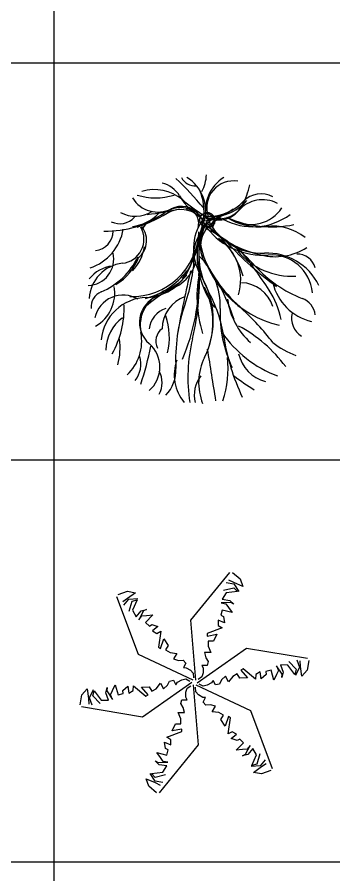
# Model space of a CAD drawing. Header units: millimetres. Extents: x -4017 to 59953, y -688 to 66564.
# Drawn here: x 14055 to 16245, y 34195 to 40121 of the extents above; entities that cross this region are included whole.
import ezdxf

# ---------------------------------------------------------------- set-up
doc = ezdxf.new("R2010")
doc.units = ezdxf.units.MM
doc.layers.add('www.cad-blocks.net', color=7, linetype='Continuous')

# ---------------------------------------------------------------- blocks, each defined once
blk = doc.blocks.new('A$C516926BB')
for p, q in [((16.7665, 38.5194), (16.7665, 0)), ((0, 30.4302), (62.4121, 30.4302)), ((0, 27.6876), (62.4121, 27.6876)), ((0, 24.9084), (62.4121, 24.9084))]:
    blk.add_line(p, q)
blk = doc.blocks.new('A$C02860CC7')
at = {"color": 0}
for centre, major_axis, start_param, end_param in [((-1.0319, -0.1735), (-1.684, 1.684), 4.621834, 4.739352), ((0.7365, 1.6061), (-0.0723, 0.0723), 1.234601, 2.453782), ((0.5385, 1.329), (-0.1935, 0.1935), 3.679964, 4.942984), ((0.5818, 1.5843), (0.1661, 0.1661), 4.970253, 5.48296), ((1.076, 1.3342), (-0.1882, 0.1882), -0.239479, 1.010596), ((1.0042, 1.3538), (0.1306, 0.1306), 0.625677, 2.686036), ((0.4552, 1.1674), (0.2196, 0.2196), 0.104365, 1.063262), ((0.4688, 1.34), (0.133, 0.133), 6.022277, 6.8457), ((0.6161, 1.6134), (0.3612, 0.3612), 5.002128, 5.295323), ((0.4657, 1.8471), (0.3013, 0.3013), 3.622886, 4.231096), ((0.9906, 1.6419), (0.2933, 0.2933), 2.880684, 3.442615), ((0.4146, 1.3258), (0.2732, 0.2732), 5.365398, 5.887052), ((1.2059, 1.1893), (0.1549, 0.1549), 0.301399, 1.645509), ((1.1944, 1.2808), (0.1189, 0.1189), 0.278471, 1.602042), ((0.4813, 1.5273), (-0.1447, 0.1447), 1.329039, 2.827228), ((0.6392, 1.1629), (0.1351, 0.1351), 6.253178, 7.679759), ((0.6412, 1.1439), (-0.1386, 0.1386), 4.574372, 6.026759), ((0.6457, 1.2046), (0.1114, 0.1114), 6.203106, 7.539617), ((1.9285, 2.9854), (-1.435, 1.435), 1.675161, 1.765075), ((0.8525, 1.6166), (-0.2301, 0.2301), 2.22612, 3.208079), ((0.8359, 1.6175), (-0.2288, 0.2288), 2.335949, 3.172839), ((0.908, 1.4556), (0.1265, 0.1265), 3.699565, 5.002128), ((0.1248, 1.897), (-0.4987, 0.4987), 2.332987, 2.96737), ((0.326, 1.5191), (0.1587, 0.1587), 3.451929, 4.460806), ((0.2712, 1.5174), (0.209, 0.209), 4.045775, 4.734779), ((-0.0757, 2.3692), (-0.8654, 0.8654), 2.701179, 2.916056), ((0.2252, 3.0467), (-1.2371, 1.2371), 2.461034, 2.590611), ((0.6648, 1.2468), (0.0699, 0.0699), 5.196456, 6.952694), ((0.8166, 1.2685), (0.0328, 0.0328), 5.497787, 11.780972), ((0.823, 1.2685), (-0.0363, 0.0363), 3.926991, 10.210176), ((0.9009, 1.4519), (-0.1297, 0.1297), 1.757505, 3.216305), ((0.7416, 1.6882), (-0.3045, 0.3045), 2.501325, 3.004579), ((1.1396, 1.6523), (0.3048, 0.3048), 3.423131, 4.5675), ((1.1217, 1.5007), (0.1869, 0.1869), 3.482444, 4.897074), ((0.2187, 1.3747), (0.094, 0.094), 3.465645, 4.78278), ((0.4796, 1.1529), (0.0839, 0.0839), 1.011548, 1.962872), ((0.0151, 1.3068), (0.5492, 0.5492), 4.885658, 5.45665), ((1.0748, 1.0676), (-0.2458, 0.2458), 0.169197, 1.334897), ((1.059, 1.0086), (-0.2355, 0.2355), -0.173549, 0.69397), ((1.2771, 1.0258), (0.362, 0.362), 1.876422, 2.862305), ((1.4642, 1.0164), (0.4952, 0.4952), 2.017036, 2.424056), ((0.9851, 1.0808), (-0.1482, 0.1482), -0.398161, 1.422471), ((0.8358, 1.2557), (0.027, 0.027), 5.497787, 11.780972), ((0.8485, 1.2557), (-0.018, 0.018), 3.926991, 10.210176), ((1.1998, 1.4525), (-0.2927, 0.2927), 1.212069, 2.401419), ((0.9159, 1.226), (0.0391, 0.0391), 0.735237, 2.510622), ((1.2682, 1.9781), (-0.5356, 0.5356), 1.9327, 2.561578), ((1.1848, 1.6458), (-0.3002, 0.3002), 1.789766, 2.466028), ((-0.0976, 1.2641), (-0.2441, 0.2441), 2.681682, 3.754154), ((0.0386, 1.1912), (-0.0945, 0.0945), 2.449267, 3.932935), ((0.2176, 1.1354), (0.1185, 0.1185), 4.03735, 6.009787), ((0.2995, 1.2057), (-0.3299, 0.3299), 2.329544, 3.883802), ((0.2456, 1.1267), (-0.1116, 0.1116), 2.93322, 4.590171), ((1.3526, 1.0245), (0.4241, 0.4241), 2.028572, 3.003205), ((0.4284, 0.679), (-0.4766, 0.4766), 4.229205, 4.918251), ((1.3828, 1.825), (0.5805, 0.5805), 3.155289, 3.693769), ((0.2965, 0.176), (-0.8171, 0.8171), 4.660605, 5.037038), ((1.2074, 1.5147), (0.3464, 0.3464), 3.024695, 4.001954), ((1.2717, 0.8577), (-0.2605, 0.2605), -1.451354, -0.675565), ((0.7043, 0.8507), (0.2474, 0.2474), 5.21216, 6.476263), ((0.0865, 1.1315), (-0.2167, 0.2167), 3.155768, 3.770195), ((1.4774, 1.2396), (-0.7152, 0), 0.165448, 1.34977), ((2.6305, 2.6501), (1.6053, 1.6053), 3.10231, 3.301628), ((1.2908, 1.4378), (0.2992, 0.2992), 3.693769, 4.477241), ((-0.0067, 0.9991), (0.1296, 0.1296), 3.963555, 5.716995), ((-0.1073, 1.2339), (-0.3554, 0.3554), 2.757964, 3.473049), ((-0.0126, 1.1545), (-0.2757, 0.2757), 2.906774, 3.556842), ((0.3918, 1.0697), (-0.2382, 0.2382), 2.386133, 3.835562), ((-0.3781, 1.0597), (-0.7862, 0.7862), 3.586505, 3.919827), ((0.4373, 0.676), (0.3362, 0.3362), 5.456878, 6.306379), ((1.6885, 1.4033), (0.6883, 0.6883), 2.753961, 3.240862), ((1.4132, 1.383), (0.3563, 0.3563), 3.073661, 3.971192), ((-1.4478, -0.9546), (2.2697, 2.2697), 6.070178, 6.175524), ((1.2366, 0.6403), (0.2822, 0.2822), 5.953313, 7.113807), ((1.2655, 0.7412), (-0.2021, 0.2021), 4.0099, 5.57275), ((1.4469, 0.9064), (-0.0893, 0.0893), 4.171455, 5.537984), ((0.2645, 0.7119), (-0.1828, 0.1828), -0.675039, 0.728177), ((0.1928, 0.7144), (-0.1675, 0.1675), -0.671346, 0.120756), ((0.4745, 1.0565), (-0.1995, 0.1995), 2.506629, 3.658147), ((-0.9504, 0.8522), (1.2162, 1.2162), 5.259454, 5.565649), ((1.781, 1.5143), (0.5962, 0.5962), 3.089809, 3.562106), ((0.265, 1.2339), (0.3704, 0.3704), 4.179009, 4.850144), ((7.7652, -0.7809), (5.1327, 5.1327), 2.119964, 2.180081), ((-0.6277, 0.8611), (-0.9855, 0.9855), 3.517292, 3.953984), ((1.5976, 0.7399), (-0.5982, 0.5982), 0.56566, 1.092117), ((1.9514, -1.3124), (1.7823, 1.7823), 1.336481, 1.447444), ((0.2231, 1.3214), (0.4476, 0.4476), 4.331203, 4.73931), ((0.2775, 0.5792), (0.4153, 0.4153), 5.038197, 6.047286), ((1.0508, 0.5994), (-0.1667, 0.1667), 4.228056, 5.462697), ((1.6246, 0.916), (-0.253, 0.253), 1.013551, 2.128945), ((0.1346, 0.6648), (-0.0818, 0.0818), -0.383629, 0.856521), ((-0.0778, 0.7622), (0.1844, 0.1844), 4.443756, 5.68042), ((0.6061, 0.5385), (0.1747, 0.1747), 1.127744, 2.550479), ((0.333, 0.5607), (0.3745, 0.3745), 5.141714, 5.97323), ((-0.0017, 0.317), (0.6719, 0.6719), 5.647704, 6.003898), ((-0.6154, 0.0377), (1.2103, 1.2103), 5.820205, 5.965593), ((0.7505, 0.4619), (0.4205, 0.4205), 5.697793, 6.070178), ((0.2407, 0.548), (0.1422, 0.1422), 0.243157, 2.13163), ((0.4116, 0.4094), (0.2289, 0.2289), 0.815337, 2.262217), ((0.5485, 0.5609), (-0.1373, 0.1373), -0.381186, 1.640516), ((0.7534, 0.5111), (0.1719, 0.1719), 1.136213, 2.334822), ((1.4392, 0.7813), (-0.3392, 0.3392), 0.913046, 1.636204), ((1.43, 0.5955), (0.0993, 0.0993), 5.614837, 6.703699), ((-0.4153, 0.666), (0.4697, 0.4697), 4.992124, 5.521964), ((0.5887, 0.4962), (-0.1194, 0.1194), -0.46754, 0.665991), ((1.7473, 0.3067), (0.8083, 0.8083), 2.015709, 2.412633), ((1.782, 0.6209), (0.6154, 0.6154), 2.315285, 2.798254), ((0.0277, -0.5097), (1.1009, 1.1009), 6.138316, 6.344498), ((0.4082, 0.3631), (0.203, 0.203), 1.42849, 2.333142), ((0.1005, 0.4559), (0.3256, 0.3256), 5.266868, 5.828713), ((1.5533, 0.5896), (-0.1044, 0.1044), 0.545661, 1.786772), ((0.5815, -0.3254), (-0.6897, 0.6897), 4.564349, 5.008425), ((0.0536, 0.4298), (-0.2235, 0.2235), 3.101745, 4.121275), ((0.5747, 0.4303), (0.076, 0.076), 1.427064, 2.817431), ((1.5937, 0.9508), (-0.5739, 0.5739), 1.388, 1.996276), ((-0.2352, 0.3888), (0.3223, 0.3223), 5.228845, 5.623985), ((1.8257, 0.1778), (0.8039, 0.8039), 2.117861, 2.507548), ((2.3832, 0.6773), (1.0336, 1.0336), 2.506111, 2.803783), ((1.6621, 0.9236), (-0.4483, 0.4483), 1.701452, 1.990731), ((-2.1342, 0.9447), (-1.857, 1.857), 3.613103, 3.716186), ((0.2798, 0.2518), (-0.1523, 0.1523), 3.071873, 4.782108), ((142.563, 22.9932), (101.4932, 101.4932), 2.514428, 2.516947), ((0.1757, 0.2741), (-0.1333, 0.1333), 3.272825, 4.200844), ((0.8943, 0.1976), (0.2119, 0.2119), 2.009003, 3.048073), ((1.1547, 0.1451), (-0.2768, 0.2768), 0.325808, 1.16496), ((0.2291, 0.2454), (-0.5218, 0.5218), 3.615336, 4.026487), ((1.2852, 0.3964), (0.1774, 0.1774), 2.566006, 3.684188), ((0.3636, 0.2285), (0.1717, 0.1717), 4.715662, 5.554225), ((0.3352, 0.1434), (-0.1239, 0.1239), 3.454803, 4.399179), ((0.9491, 0.0595), (-0.1525, 0.1525), 0.12816, 1.034242), ((1.8477, 1.2731), (-0.9684, 0.9684), 1.69615, 1.820242)]:
    blk.add_ellipse(centre, major_axis=major_axis, ratio=1, start_param=start_param, end_param=end_param, dxfattribs=at)
blk = doc.blocks.new('A$C42BC44D5')
at = {"color": 0}
for p, q in [((0.7642, 1.1924), (1.0356, 1.522)), ((1.0532, 1.522), (1.106, 1.478)), ((1.0092, 1.4516), (1.062, 1.4428)), ((1.062, 1.4516), (1.0268, 1.4692)), ((1.1236, 1.4252), (1.062, 1.4516)), ((1.062, 1.4428), (1.0972, 1.39)), ((1.106, 1.478), (1.1236, 1.4252)), ((0.2628, 1.3691), (0.3273, 1.3928)), ((0.3273, 1.3928), (0.3818, 1.3817)), ((0.3818, 1.3817), (0.3281, 1.3415)), ((1.0092, 1.3812), (0.9828, 1.3372)), ((0.9916, 1.3988), (1.062, 1.4164)), ((1.0884, 1.39), (1.0092, 1.3812)), ((1.062, 1.4164), (1.0884, 1.39)), ((0.4037, 0.954), (0.254, 1.3538)), ((0.3281, 1.3415), (0.2953, 1.3198)), ((0.3017, 1.2958), (0.3357, 1.3371)), ((0.3357, 1.3371), (0.3991, 1.3412)), ((0.3386, 1.2541), (0.3586, 1.3239)), ((0.3586, 1.3239), (0.3947, 1.3336)), ((0.3947, 1.3336), (0.3627, 1.2606)), ((1.0427, 1.3146), (0.974, 1.3108)), ((0.974, 1.3108), (1.0075, 1.3058)), ((0.9828, 1.3372), (1.0356, 1.3284)), ((1.0075, 1.3058), (1.0251, 1.2794)), ((1.0356, 1.3284), (1.062, 1.3021)), ((1.062, 1.3021), (1.0427, 1.3146)), ((0.3627, 1.2606), (0.3876, 1.2157)), ((0.3876, 1.2157), (0.4216, 1.257)), ((0.4371, 1.2563), (0.406, 1.1949)), ((0.4216, 1.257), (0.4577, 1.2667)), ((0.4577, 1.2667), (0.4371, 1.2563)), ((0.9811, 1.2618), (0.9723, 1.2266)), ((1.0515, 1.2442), (0.9811, 1.2618)), ((1.0251, 1.2794), (1.0515, 1.2442)), ((0.406, 1.1949), (0.4271, 1.2214)), ((0.4271, 1.2214), (0.4588, 1.2235)), ((0.5025, 1.2287), (0.452, 1.1765)), ((0.4588, 1.2235), (0.5025, 1.2287)), ((0.8005, 0.7765), (0.7642, 1.1924)), ((0.9987, 1.1739), (0.9547, 1.1914)), ((0.9547, 1.1914), (0.9547, 1.1563)), ((0.9723, 1.2266), (0.9899, 1.2178)), ((0.9899, 1.2178), (0.9987, 1.1739)), ((0.452, 1.1765), (0.4781, 1.1513)), ((0.4781, 1.1513), (0.4945, 1.1622)), ((0.4945, 1.1622), (0.537, 1.1478)), ((0.537, 1.1478), (0.4998, 1.1185)), ((0.9811, 1.1387), (0.8771, 1.0997)), ((0.9547, 1.1563), (0.9811, 1.1387)), ((0.4998, 1.1185), (0.5303, 1.1009)), ((0.5303, 1.1009), (0.5587, 1.115)), ((0.5587, 1.115), (0.5405, 1.0054)), ((0.8771, 1.0997), (0.8771, 1.0821)), ((0.8771, 1.0821), (0.9459, 1.0947)), ((0.9459, 1.0947), (0.9212, 1.0469)), ((0.5557, 0.9966), (0.5792, 1.0625)), ((0.5792, 1.0625), (0.6082, 1.0172)), ((0.6082, 1.0172), (0.5906, 0.9867)), ((0.9212, 1.0469), (0.8859, 1.0469)), ((0.8859, 1.0469), (0.8859, 1.0117)), ((0.8859, 1.0117), (0.9035, 0.9677)), ((0.7821, 0.7775), (0.4037, 0.954)), ((0.5405, 1.0054), (0.5557, 0.9966)), ((0.5906, 0.9867), (0.621, 0.9691)), ((0.621, 0.9691), (0.6679, 0.9623)), ((0.6679, 0.9623), (0.6459, 0.9242)), ((0.8089, 0.76), (1.1509, 0.9994)), ((0.9035, 0.9677), (0.8595, 0.9677)), ((0.8595, 0.9677), (0.8683, 0.9326)), ((1.1509, 0.9994), (1.5721, 0.9292)), ((0.6459, 0.9242), (0.6808, 0.9142)), ((0.6808, 0.9142), (0.7125, 0.9163)), ((0.7125, 0.9163), (0.7309, 0.8955)), ((0.7309, 0.8955), (0.7133, 0.865)), ((0.8683, 0.9326), (0.8859, 0.9062)), ((0.8859, 0.9062), (0.8771, 0.8798)), ((1.4434, 0.9057), (1.4938, 0.8535)), ((1.4979, 0.9169), (1.5167, 0.8667)), ((1.5243, 0.8711), (1.5219, 0.9104)), ((1.5809, 0.9139), (1.5692, 0.8462)), ((0.7133, 0.865), (0.733, 0.8638)), ((0.733, 0.8638), (0.7634, 0.8462)), ((0.7634, 0.8462), (0.7819, 0.8254)), ((0.8771, 0.8798), (0.8419, 0.8798)), ((0.8419, 0.8798), (0.8507, 0.8622)), ((0.8507, 0.8622), (0.8507, 0.827)), ((1.1271, 0.8553), (1.1119, 0.8465)), ((1.1119, 0.8465), (1.1571, 0.7932)), ((1.2128, 0.7847), (1.1271, 0.8553)), ((1.2453, 0.834), (1.2149, 0.8164)), ((1.2521, 0.787), (1.2453, 0.834)), ((1.3195, 0.8463), (1.2846, 0.8363)), ((1.2846, 0.8363), (1.2858, 0.8167)), ((1.3395, 0.7765), (1.3195, 0.8463)), ((1.3708, 0.8454), (1.3567, 0.817)), ((1.396, 0.8193), (1.3584, 0.877)), ((1.3584, 0.877), (1.3708, 0.8454)), ((1.4369, 0.8817), (1.3856, 0.8825)), ((1.3856, 0.8825), (1.4044, 0.8324)), ((1.4044, 0.8324), (1.3948, 0.7963)), ((1.4842, 0.8174), (1.4369, 0.8817)), ((1.4938, 0.8535), (1.4842, 0.8174)), ((1.5167, 0.8667), (1.4886, 0.8098)), ((1.5323, 0.8045), (1.5243, 0.8711)), ((1.5692, 0.8462), (1.5323, 0.8045)), ((0.6029, 0.7427), (0.617, 0.7711)), ((0.617, 0.7711), (0.6442, 0.7767)), ((0.6442, 0.7767), (0.6618, 0.7462)), ((0.6727, 0.7626), (0.7031, 0.7802)), ((0.7031, 0.7802), (0.7304, 0.7858)), ((0.7304, 0.7858), (0.7588, 0.7717)), ((0.7819, 0.8254), (0.7839, 0.7937)), ((0.8419, 0.8006), (0.8155, 0.783)), ((0.8507, 0.827), (0.8419, 0.8006)), ((0.919, 0.7758), (0.9082, 0.7594)), ((0.9366, 0.7453), (0.919, 0.7758)), ((0.978, 0.7793), (0.9639, 0.7509)), ((1.004, 0.8045), (0.978, 0.7793)), ((1.026, 0.7664), (1.004, 0.8045)), ((1.0553, 0.8037), (1.026, 0.7664)), ((1.0858, 0.8212), (1.0553, 0.8037)), ((1.1034, 0.7907), (1.0858, 0.8212)), ((1.1571, 0.7932), (1.1034, 0.7907)), ((1.2149, 0.8164), (1.2128, 0.7847)), ((1.2858, 0.8167), (1.2521, 0.787)), ((1.3567, 0.817), (1.3395, 0.7765)), ((1.3948, 0.7963), (1.396, 0.8193)), ((0.0117, 0.6758), (0.0486, 0.7174)), ((0.0486, 0.7174), (0.0565, 0.6509)), ((0.0642, 0.6553), (0.0923, 0.7122)), ((0.1764, 0.6896), (0.1861, 0.7257)), ((0.1861, 0.7257), (0.1848, 0.7027)), ((0.2241, 0.705), (0.2414, 0.7455)), ((0.2414, 0.7455), (0.2614, 0.6757)), ((0.2951, 0.7053), (0.3287, 0.7349)), ((0.3287, 0.7349), (0.3355, 0.688)), ((0.366, 0.7056), (0.368, 0.7373)), ((0.368, 0.7373), (0.4537, 0.6667)), ((0.4237, 0.7288), (0.4775, 0.7312)), ((0.469, 0.6755), (0.4237, 0.7288)), ((0.772, 0.762), (0.43, 0.5226)), ((0.4775, 0.7312), (0.4951, 0.7007)), ((0.4951, 0.7007), (0.5255, 0.7183)), ((0.5255, 0.7183), (0.5548, 0.7556)), ((0.5548, 0.7556), (0.5768, 0.7175)), ((0.5768, 0.7175), (0.6029, 0.7427)), ((0.6618, 0.7462), (0.6727, 0.7626)), ((0.7301, 0.695), (0.7389, 0.7214)), ((0.7389, 0.7214), (0.7654, 0.739)), ((0.7803, 0.7455), (0.8166, 0.3296)), ((0.799, 0.6966), (0.7969, 0.7283)), ((0.7988, 0.7445), (1.1771, 0.568)), ((0.8505, 0.7362), (0.822, 0.7503)), ((0.8777, 0.7418), (0.8505, 0.7362)), ((0.9082, 0.7594), (0.8777, 0.7418)), ((0.9639, 0.7509), (0.9366, 0.7453)), ((0, 0.6081), (0.0117, 0.6758)), ((0.083, 0.6051), (0.0642, 0.6553)), ((0.087, 0.6685), (0.0967, 0.7045)), ((0.1375, 0.6163), (0.087, 0.6685)), ((0.0967, 0.7045), (0.1439, 0.6403)), ((0.1952, 0.6395), (0.1764, 0.6896)), ((0.1848, 0.7027), (0.2225, 0.645)), ((0.2101, 0.6766), (0.2241, 0.705)), ((0.2225, 0.645), (0.2101, 0.6766)), ((0.2614, 0.6757), (0.2962, 0.6857)), ((0.2962, 0.6857), (0.2951, 0.7053)), ((0.3355, 0.688), (0.366, 0.7056)), ((0.4537, 0.6667), (0.469, 0.6755)), ((0.7301, 0.6598), (0.7301, 0.695)), ((0.7389, 0.6422), (0.7301, 0.6598)), ((0.8174, 0.6758), (0.799, 0.6966)), ((0.8479, 0.6582), (0.8174, 0.6758)), ((0.8675, 0.657), (0.8479, 0.6582)), ((0.8499, 0.6265), (0.8675, 0.657)), ((0.43, 0.5226), (0.0088, 0.5928)), ((0.0565, 0.6509), (0.0589, 0.6116)), ((0.1439, 0.6403), (0.1952, 0.6395)), ((0.6949, 0.6158), (0.7037, 0.6422)), ((0.7125, 0.5894), (0.6949, 0.6158)), ((0.7037, 0.6422), (0.7389, 0.6422)), ((0.8684, 0.6057), (0.8499, 0.6265)), ((0.9001, 0.6078), (0.8684, 0.6057)), ((0.9349, 0.5978), (0.9001, 0.6078)), ((0.9129, 0.5597), (0.9349, 0.5978)), ((0.6949, 0.5103), (0.6773, 0.5543)), ((0.6773, 0.5543), (0.7213, 0.5543)), ((0.7213, 0.5543), (0.7125, 0.5894)), ((0.9598, 0.5529), (0.9129, 0.5597)), ((0.9903, 0.5353), (0.9598, 0.5529)), ((0.9727, 0.5048), (0.9903, 0.5353)), ((1.1771, 0.568), (1.3269, 0.1682)), ((0.635, 0.4273), (0.6597, 0.4751)), ((0.6597, 0.4751), (0.6949, 0.4751)), ((0.6949, 0.4751), (0.6949, 0.5103)), ((1.0017, 0.4595), (0.9727, 0.5048)), ((1.0252, 0.5254), (1.0017, 0.4595)), ((1.0222, 0.407), (1.0404, 0.5166)), ((1.0404, 0.5166), (1.0252, 0.5254)), ((0.5998, 0.3833), (0.7037, 0.4223)), ((0.7037, 0.4399), (0.635, 0.4273)), ((0.7037, 0.4223), (0.7037, 0.4399)), ((1.0506, 0.4211), (1.0222, 0.407)), ((1.0811, 0.4035), (1.0506, 0.4211)), ((0.6262, 0.3657), (0.5998, 0.3833)), ((0.6262, 0.3305), (0.6262, 0.3657)), ((1.0438, 0.3742), (1.0811, 0.4035)), ((1.0863, 0.3598), (1.0438, 0.3742)), ((1.1028, 0.3707), (1.0863, 0.3598)), ((1.1288, 0.3454), (1.1028, 0.3707)), ((0.8166, 0.3296), (0.5453, 0)), ((0.5909, 0.3042), (0.5821, 0.3481)), ((0.5821, 0.3481), (0.6262, 0.3305)), ((0.6086, 0.2954), (0.5909, 0.3042)), ((1.0784, 0.2933), (1.1288, 0.3454)), ((1.1221, 0.2985), (1.0784, 0.2933)), ((1.1537, 0.3006), (1.1221, 0.2985)), ((1.1437, 0.2657), (1.1748, 0.3271)), ((1.1748, 0.3271), (1.1537, 0.3006)), ((1.1933, 0.3063), (1.1593, 0.2649)), ((1.2182, 0.2614), (1.1933, 0.3063)), ((0.5293, 0.2778), (0.5998, 0.2602)), ((0.5557, 0.2426), (0.5293, 0.2778)), ((0.5733, 0.2162), (0.5557, 0.2426)), ((0.5998, 0.2602), (0.6086, 0.2954)), ((1.1232, 0.2553), (1.1437, 0.2657)), ((1.1593, 0.2649), (1.1232, 0.2553)), ((1.1862, 0.1884), (1.2182, 0.2614)), ((1.2422, 0.2679), (1.2223, 0.1981)), ((0.5189, 0.2199), (0.5381, 0.2074)), ((0.5453, 0.1935), (0.5189, 0.2199)), ((0.5381, 0.2074), (0.6069, 0.2111)), ((0.5981, 0.1848), (0.5453, 0.1935)), ((0.5717, 0.1408), (0.5981, 0.1848)), ((0.6069, 0.2111), (0.5733, 0.2162)), ((1.2451, 0.1849), (1.1818, 0.1808)), ((1.2223, 0.1981), (1.1862, 0.1884)), ((1.1991, 0.1403), (1.2527, 0.1805)), ((1.2791, 0.2262), (1.2451, 0.1849)), ((1.2527, 0.1805), (1.2856, 0.2022)), ((0.5189, 0.0792), (0.4836, 0.132)), ((0.4924, 0.132), (0.5717, 0.1408)), ((0.5189, 0.1056), (0.4924, 0.132)), ((0.5893, 0.1232), (0.5189, 0.1056)), ((1.2536, 0.1292), (1.1991, 0.1403)), ((1.3181, 0.1529), (1.2536, 0.1292)), ((0.4572, 0.0968), (0.5189, 0.0704)), ((0.4748, 0.044), (0.4572, 0.0968)), ((0.5717, 0.0704), (0.5189, 0.0792)), ((0.5189, 0.0704), (0.5541, 0.0528)), ((0.5277, 0), (0.4748, 0.044))]:
    blk.add_line(p, q, dxfattribs=at)

msp = doc.modelspace()

# ---------------------------------------------------------------- block references
at = {"xscale": 1000, "yscale": 1000, "zscale": 1000}
for name, p in [('A$C02860CC7', (14546.5, 37451.6)), ('A$C42BC44D5', (14490.8, 34762.4))]:
    msp.add_blockref(name, p, dxfattribs=at)
at = {"layer": 'www.cad-blocks.net', "color": 155, "true_color": 0x546d8e, "xscale": 1000, "yscale": 1000, "zscale": 1000}
msp.add_blockref('A$C516926BB', (-2458.7, 9375.6), dxfattribs=at)

doc.saveas('drawing.dxf')
